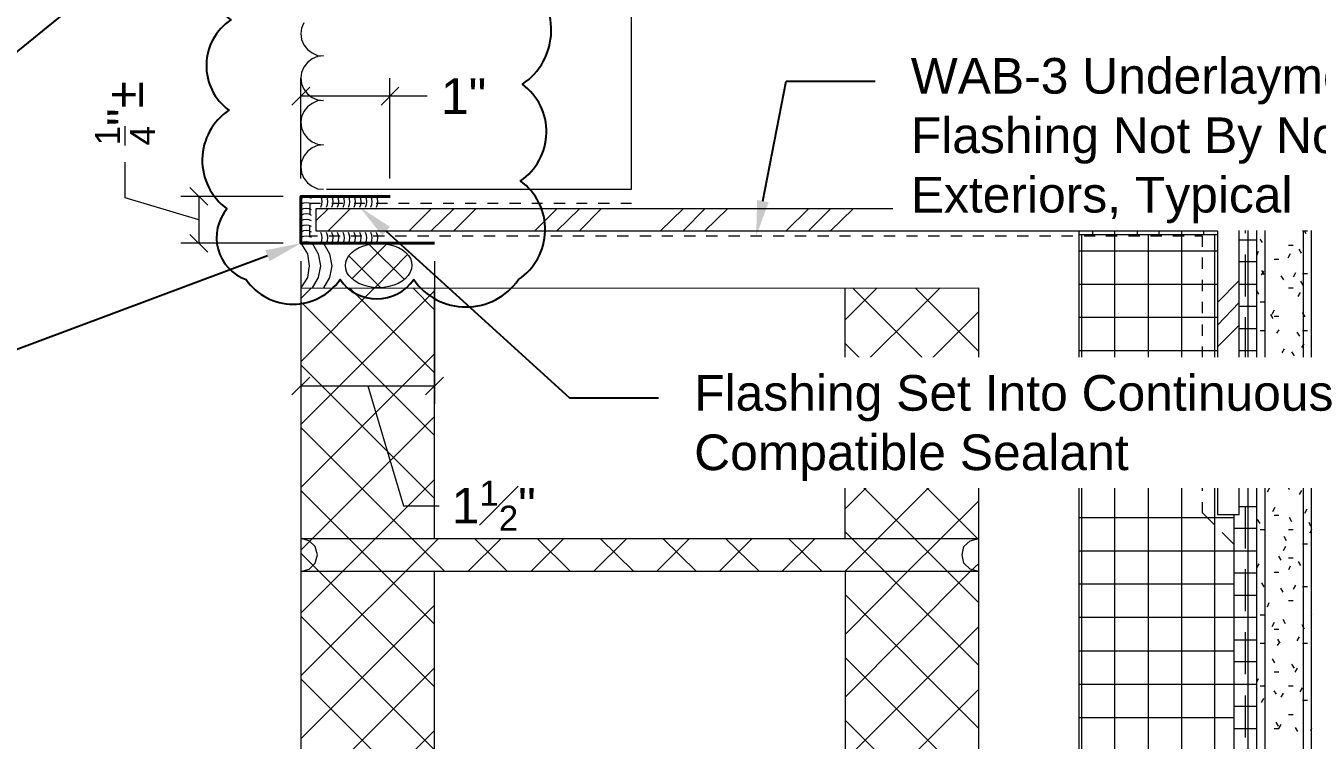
# Model space of a CAD drawing. Header units: inches. Extents: x -257 to 21868, y -296 to 108.
# Drawn here: x 157.84 to 172.33, y 17.78 to 25.8 of the extents above; entities that cross this region are included whole.
import ezdxf
from ezdxf import colors
from ezdxf.entities.mleader import LeaderData, LeaderLine
from ezdxf.math import Vec2, Vec3

# ---------------------------------------------------------------- set-up
doc = ezdxf.new("R2010")
doc.units = ezdxf.units.IN
doc.header["$MEASUREMENT"] = 0
doc.layers.get('Defpoints').update_dxf_attribs({"color": 3})
for name, color, linetype, lineweight in [('NSE-By_Others', 8, 'Continuous', 0), ('NSE-Call-Outs', 171, 'Continuous', 13), ('NSE-Dimensions', 51, 'Continuous', 13), ('NSE-Flashing 01', 2, 'Continuous', 40), ('NSE-Sealant', 143, 'Continuous', 13)]:
    doc.layers.add(name, color=color, linetype=linetype, lineweight=lineweight)
doc.styles.add('004 - NSSM - Standard', font='arial.ttf', dxfattribs={"height": 0.4})
doc.dimstyles.new('004 - NSSM - Standard', dxfattribs={"dimtxt": 0.4, "dimasz": 0.2, "dimexe": 0.2, "dimexo": 0.2, "dimgap": 0.2, "dimtad": 0, "dimdec": 4, "dimzin": 3, "dimdsep": 46, "dimlunit": 4, "dimtxsty": '004 - NSSM - Standard', "dimblk": 'OBLIQUE', "dimcen": 0.2, "dimclrd": 256, "dimclre": 256, "dimclrt": 256, "dimadec": 0, "dimazin": 0, "dimtfac": 0.7, "dimtdec": 4, "dimtmove": 1, "dimatfit": 2, "dimfxl": 1, "dimtfill": 1, "dimtfillclr": 11, "dimfrac": 1, "dimtolj": 1, "dimtzin": 0, "dimlwd": 0, "dimlwe": 0, "dimarcsym": 0})

# ---------------------------------------------------------------- blocks, each defined once
blk = doc.blocks.new('_Oblique')
at = {"color": 0, "linetype": 'ByBlock', "lineweight": -2}
blk.add_line((-0.5, -0.5), (0.5, 0.5), dxfattribs=at)
blk = doc.blocks.new('*D27')
at = {"layer": 'Defpoints', "color": 0, "transparency": 16777216}
for p in [(160.924, 25.008), (160.924, 23.883), (161.924, 23.883)]:
    blk.add_point(p, dxfattribs=at)
at = {"layer": 'NSE-Dimensions', "lineweight": 0, "transparency": 16777216}
for p, q in [((160.924, 24.083), (160.924, 25.208)), ((161.924, 24.083), (161.924, 25.208)), ((161.924, 25.008), (160.924, 25.008)), ((162.34, 25.008), (161.924, 25.008))]:
    blk.add_line(p, q, dxfattribs=at)
at = {"layer": 'NSE-Dimensions', "lineweight": 0, "transparency": 16777216, "xscale": 0.2, "yscale": 0.2, "zscale": 0.2, "rotation": 180}
blk.add_blockref('_Oblique', (160.924, 25.008), dxfattribs=at)
at = {"layer": 'NSE-Dimensions', "lineweight": 0, "transparency": 16777216, "xscale": 0.2, "yscale": 0.2, "zscale": 0.2}
blk.add_blockref('_Oblique', (161.924, 25.008), dxfattribs=at)
at = {"layer": 'NSE-Dimensions', "transparency": 16777216, "insert": (162.751, 25.008), "char_height": 0.4, "attachment_point": 5, "style": '004 - NSSM - Standard', "bg_fill": 3, "box_fill_scale": 1.25, "bg_fill_color": 256, "bg_fill_true_color": 13158600, "bg_fill_transparency": 0}
blk.add_mtext('\\A1;1"', dxfattribs=at)
blk = doc.blocks.new('*D28')
at = {"layer": 'Defpoints', "color": 0, "transparency": 16777216}
for p in [(160.924, 23.357), (162.424, 23.357), (162.424, 21.756)]:
    blk.add_point(p, dxfattribs=at)
at = {"layer": 'NSE-Dimensions', "lineweight": 0, "transparency": 16777216}
for p, q in [((160.924, 23.157), (160.924, 21.556)), ((162.424, 23.157), (162.424, 21.556)), ((160.924, 21.756), (162.424, 21.756)), ((161.674, 21.756), (162.077, 20.413)), ((162.077, 20.413), (162.477, 20.413))]:
    blk.add_line(p, q, dxfattribs=at)
at = {"layer": 'NSE-Dimensions', "lineweight": 0, "transparency": 16777216, "xscale": 0.2, "yscale": 0.2, "zscale": 0.2, "rotation": 180}
blk.add_blockref('_Oblique', (160.924, 21.756), dxfattribs=at)
at = {"layer": 'NSE-Dimensions', "lineweight": 0, "transparency": 16777216, "xscale": 0.2, "yscale": 0.2, "zscale": 0.2}
blk.add_blockref('_Oblique', (162.424, 21.756), dxfattribs=at)
at = {"layer": 'NSE-Dimensions', "transparency": 16777216, "insert": (163.089, 20.413), "char_height": 0.4, "attachment_point": 5, "style": '004 - NSSM - Standard', "bg_fill": 3, "box_fill_scale": 1.25, "bg_fill_color": 256, "bg_fill_true_color": 13158600, "bg_fill_transparency": 0}
blk.add_mtext('\\A1;1{\\H0.7x;\\S1#2;}"', dxfattribs=at)
blk = doc.blocks.new('*D29')
at = {"layer": 'Defpoints', "color": 0, "transparency": 16777216}
for p in [(160.924, 23.883), (159.778, 23.357), (160.924, 23.357)]:
    blk.add_point(p, dxfattribs=at)
at = {"layer": 'NSE-Dimensions', "lineweight": 0, "transparency": 16777216}
for p, q in [((158.951, 23.868), (158.951, 24.268)), ((159.778, 23.62), (158.951, 23.868)), ((160.724, 23.883), (159.578, 23.883)), ((159.778, 23.883), (159.778, 23.357)), ((160.724, 23.357), (159.578, 23.357))]:
    blk.add_line(p, q, dxfattribs=at)
at = {"layer": 'NSE-Dimensions', "lineweight": 0, "transparency": 16777216, "xscale": 0.2, "yscale": 0.2, "zscale": 0.2}
for p, rotation in [((159.778, 23.883), 90), ((159.778, 23.357), 270)]:
    blk.add_blockref('_Oblique', p, dxfattribs=dict(at, rotation=rotation))
at = {"layer": 'NSE-Dimensions', "transparency": 16777216, "insert": (158.951, 24.816), "char_height": 0.4, "attachment_point": 5, "rotation": 90, "style": '004 - NSSM - Standard', "bg_fill": 3, "box_fill_scale": 1.25, "bg_fill_color": 256, "bg_fill_true_color": 13158600, "bg_fill_transparency": 0}
blk.add_mtext('\\A1;{\\H0.7x;\\S1/4;\\H1.42857x;"}%%P', dxfattribs=at)
blk = doc.blocks.new('*U104')
for centre in [(-0.512, 0.06), (-0.449, 0.06), (-0.387, 0.06), (-0.324, 0.06), (-0.262, 0.06), (-0.199, 0.06), (-0.137, 0.06), (-0.074, 0.06), (-0.012, 0.06), (0.051, 0.06), (0.113, 0.06), (0.113, 0.06)]:
    blk.add_arc(centre, 0.129, 151.9275, 208.0725)
blk = doc.blocks.new('*U105')
for centre in [(-0.387, 0.06), (-0.324, 0.06), (-0.262, 0.06), (-0.199, 0.06), (-0.137, 0.06), (-0.074, 0.06), (-0.012, 0.06), (0.051, 0.06), (0.113, 0.06), (0.113, 0.06)]:
    blk.add_arc(centre, 0.129, 151.9275, 208.0725)

msp = doc.modelspace()

# ---------------------------------------------------------------- linework, layer by layer
at = {"layer": 'NSE-By_Others'}
msp.add_line((160.92444, 22.85868), (168.53083, 22.85203), dxfattribs=at)
for points in [[(161.21035, 23.9624), (164.63455, 23.9624), (164.63455, 27.95176), (161.21035, 27.95176)], [(160.95769, 25.83075), (160.93109, 25.77091), (160.92444, 25.71107), (160.93109, 25.64458), (160.95769, 25.58474), (160.99758, 25.53155), (161.05077, 25.49166), (161.11061, 25.46506), (161.1771, 25.45841), (161.11061, 25.45176), (161.05077, 25.42517), (160.99758, 25.38527), (160.95769, 25.33208), (160.93109, 25.27224), (160.92444, 25.2124), (160.93109, 25.14591), (160.95769, 25.08607), (160.99758, 25.03288), (161.05077, 24.99299), (161.11061, 24.96639), (161.1771, 24.95974), (161.11061, 24.95309), (161.05077, 24.9265), (160.99758, 24.8866), (160.95769, 24.83341), (160.93109, 24.77357), (160.92444, 24.71373), (160.93109, 24.64724), (160.95769, 24.5874), (160.99758, 24.53421), (161.05077, 24.49432), (161.11061, 24.46772), (161.1771, 24.46107), (161.11061, 24.45442), (161.05077, 24.42783), (160.99758, 24.38793), (160.95769, 24.33474), (160.93109, 24.2749), (160.92444, 24.21506), (160.93109, 24.14857), (160.95769, 24.08873), (160.99758, 24.03554), (161.05077, 23.99565), (161.11061, 23.96905), (161.1771, 23.9624)], [(178.87657, 10.239), (178.87657, 24.03554), (169.41514, 24.03554)], [(169.6545, 24.03554), (169.6545, 23.74299)], [(169.81407, 23.74299), (169.81407, 24.03554)], [(170.06008, 23.74299), (170.06008, 24.03554)], [(170.31274, 23.74299), (170.31274, 24.03554)], [(170.55875, 23.74299), (170.55875, 24.03554)], [(170.81141, 23.74299), (170.81141, 24.03554)], [(171.05742, 23.74299), (171.05742, 24.03554)], [(171.31008, 23.74299), (171.31008, 24.03554)], [(171.55609, 10.239), (171.55609, 24.03554)], [(171.64918, 24.03554), (171.64918, 10.239)], [(171.84865, 23.9757), (171.90184, 23.9757)], [(172.26753, 10.239), (172.26753, 24.03554)], [(161.14386, 23.80283), (161.02418, 23.80283), (161.02418, 23.68315)], [(161.39652, 23.80283), (161.27019, 23.80283)], [(161.64253, 23.80283), (161.52285, 23.80283)], [(161.89519, 23.80283), (161.76886, 23.80283)], [(162.1412, 23.80283), (162.02152, 23.80283)], [(162.39386, 23.80283), (162.26753, 23.80283)], [(162.63987, 23.80283), (162.52019, 23.80283)], [(162.89253, 23.80283), (162.7662, 23.80283)], [(163.13854, 23.80283), (163.01886, 23.80283)], [(163.3912, 23.80283), (163.26487, 23.80283)], [(163.63721, 23.80283), (163.51753, 23.80283)], [(163.88987, 23.80283), (163.76354, 23.80283)], [(164.13588, 23.80283), (164.0162, 23.80283)], [(164.38854, 23.80283), (164.26221, 23.80283)], [(164.63455, 23.80283), (164.51487, 23.80283)], [(169.6545, 23.89591), (171.64918, 23.89591)], [(161.09067, 23.61001), (161.2303, 23.74299)], [(161.2303, 23.49698), (161.47631, 23.74299)], [(162.1412, 23.49698), (162.38721, 23.74299)], [(162.38721, 23.49698), (162.63987, 23.74299)], [(162.63987, 23.49698), (162.88588, 23.74299)], [(163.55077, 23.49698), (163.79679, 23.74299)], [(163.79679, 23.49698), (164.04944, 23.74299)], [(164.04944, 23.49698), (164.29546, 23.74299)], [(164.96035, 23.49698), (165.21301, 23.74299)], [(165.21301, 23.49698), (165.45902, 23.74299)], [(165.45902, 23.49698), (165.71168, 23.74299)], [(166.36992, 23.49698), (166.62258, 23.74299)], [(166.62258, 23.49698), (166.86859, 23.74299)], [(166.86859, 23.49698), (167.12125, 23.74299)], [(167.7795, 23.49698), (168.03216, 23.74299)], [(168.03216, 23.49698), (168.27817, 23.74299)], [(168.27817, 23.49698), (168.53083, 23.74299)], [(169.18907, 23.49698), (169.44173, 23.74299)], [(169.44173, 23.49698), (169.68774, 23.74299)], [(169.68774, 23.49698), (169.9404, 23.74299)], [(170.6053, 23.49698), (170.85131, 23.74299)], [(170.85131, 23.49698), (171.10397, 23.74299)], [(171.10397, 23.49698), (171.34998, 23.74299)], [(171.45636, 23.6499), (171.64918, 23.6499)], [(171.52285, 23.74299), (171.52285, 23.47038)], [(171.64918, 23.74299), (172.26753, 23.74299)], [(171.69572, 23.71639), (171.67577, 23.74299)], [(171.68907, 23.65655), (171.74226, 23.65655)], [(171.74226, 23.74299), (171.74226, 10.239)], [(171.78216, 23.74299), (171.76886, 23.76293)], [(171.90849, 23.6765), (171.88189, 23.62996)], [(171.91514, 23.65655), (171.88854, 23.70309)], [(172.00822, 23.65655), (172.06141, 23.65655)], [(172.17444, 23.74299), (172.17444, 10.239)], [(172.26753, 23.68315), (172.24093, 23.72304)], [(172.26753, 23.65655), (172.24093, 23.61001)], [(161.11061, 23.43714), (161.02418, 23.43714), (161.02418, 23.55682)], [(169.6545, 23.49698), (169.6545, 10.239)], [(169.81407, 23.45708), (169.81407, 23.49698)], [(170.06008, 10.239), (170.06008, 23.49698)], [(170.31274, 23.45708), (170.31274, 23.49698)], [(170.55875, 23.45708), (170.55875, 23.49698)], [(170.81141, 10.239), (170.81141, 23.49698)], [(171.05742, 23.45708), (171.05742, 23.49698)], [(171.69572, 23.61666), (171.66913, 23.57012)], [(172.1678, 23.49698), (172.22099, 23.49698)], [(172.20769, 23.46373), (172.18109, 23.51027)], [(160.92444, 23.35735), (160.99758, 23.23767), (161.01753, 23.10469), (160.99758, 22.97171), (160.92444, 22.85868)], [(161.05077, 23.35735), (161.11726, 23.23767), (161.14386, 23.10469), (161.11726, 22.97171), (161.05077, 22.85868)], [(161.1771, 23.35735), (161.24359, 23.23767), (161.27019, 23.10469), (161.24359, 22.97171), (161.1771, 22.85868)], [(161.36327, 23.43714), (161.23694, 23.43714)], [(161.60929, 23.43714), (161.48296, 23.43714)], [(161.49625, 22.95841), (161.88854, 23.3507)], [(162.08801, 22.95176), (161.68907, 23.34405)], [(161.86194, 23.43714), (161.73561, 23.43714)], [(162.10796, 23.43714), (161.98163, 23.43714)], [(162.36061, 23.43714), (162.23429, 23.43714)], [(162.60663, 23.43714), (162.4803, 23.43714)], [(162.85929, 23.43714), (162.73296, 23.43714)], [(163.1053, 23.43714), (162.97897, 23.43714)], [(163.35796, 23.43714), (163.23163, 23.43714)], [(163.60397, 23.43714), (163.47764, 23.43714)], [(163.85663, 23.43714), (163.7303, 23.43714)], [(164.10264, 23.43714), (163.97631, 23.43714)], [(164.3553, 23.43714), (164.22897, 23.43714)], [(164.60131, 23.43714), (164.47498, 23.43714)], [(164.85397, 23.43714), (164.72764, 23.43714)], [(165.09998, 23.43714), (164.97365, 23.43714)], [(165.35264, 23.43714), (165.22631, 23.43714)], [(165.59865, 23.43714), (165.47232, 23.43714)], [(165.85131, 23.43714), (165.72498, 23.43714)], [(166.09732, 23.43714), (165.97099, 23.43714)], [(166.34998, 23.43714), (166.22365, 23.43714)], [(166.59599, 23.43714), (166.46966, 23.43714)], [(166.84865, 23.43714), (166.72232, 23.43714)], [(167.09466, 23.43714), (166.96833, 23.43714)], [(167.34732, 23.43714), (167.22099, 23.43714)], [(167.59333, 23.43714), (167.467, 23.43714)], [(167.84599, 23.43714), (167.71966, 23.43714)], [(168.092, 23.43714), (167.96567, 23.43714)], [(168.34466, 23.43714), (168.21833, 23.43714)], [(168.59067, 23.43714), (168.46434, 23.43714)], [(168.84333, 23.43714), (168.717, 23.43714)], [(169.08934, 23.43714), (168.96301, 23.43714)], [(169.342, 23.43714), (169.21567, 23.43714)], [(169.58801, 23.43714), (169.46168, 23.43714)], [(169.6545, 23.45708), (171.21035, 23.45708)], [(169.68774, 10.239), (169.68774, 23.45708)], [(169.84067, 23.43714), (169.71434, 23.43714)], [(170.08668, 23.43714), (169.96035, 23.43714)], [(170.33934, 23.43714), (170.21301, 23.43714)], [(170.43907, 10.239), (170.43907, 23.45708)], [(170.58535, 23.43714), (170.45902, 23.43714)], [(170.83801, 23.43714), (170.71168, 23.43714)], [(171.04413, 23.31746), (171.04413, 23.43714), (170.95769, 23.43714)], [(171.18375, 10.239), (171.18375, 23.45708)], [(171.45636, 23.39724), (171.64918, 23.39724)], [(171.71567, 23.364), (171.68907, 23.40389)], [(172.00822, 23.3374), (172.06141, 23.3374)], [(161.82205, 22.85868), (161.46301, 23.21772)], [(161.75556, 22.85868), (162.12125, 23.23102)], [(169.6545, 23.27091), (171.21035, 23.27091)], [(171.04413, 23.07145), (171.04413, 23.19777)], [(171.52285, 23.23102), (171.52285, 22.75895)], [(171.66913, 23.26426), (171.64918, 23.21772)], [(172.02817, 23.23767), (172.00157, 23.19113)], [(172.1545, 23.24432), (172.1279, 23.29086)], [(171.45636, 23.15123), (171.64918, 23.15123)], [(171.73561, 23.00496), (171.70902, 23.0515)], [(171.84865, 23.17783), (171.90184, 23.17783)], [(171.04413, 22.81879), (171.04413, 22.94512)], [(171.21035, 22.69246), (171.45636, 22.93847)], [(171.72897, 23.04485), (171.70237, 22.99831)], [(171.95503, 22.94512), (171.92843, 22.99166)], [(172.08801, 23.0249), (172.06141, 22.97836)], [(172.17444, 22.88527), (172.14785, 22.93182)], [(172.1678, 23.01825), (172.22099, 23.01825)], [(160.92444, 22.85868), (160.92444, 10.239)], [(160.92444, 22.739), (161.04413, 22.85868)], [(160.92444, 22.02756), (161.74891, 22.85868)], [(160.92444, 21.32277), (162.42046, 22.81879)], [(162.42046, 21.90788), (161.46966, 22.85868)], [(162.42046, 22.61267), (162.18109, 22.85868)], [(162.42046, 22.85868), (162.42046, 20.04618)], [(167.03482, 22.49964), (167.39386, 22.85868)], [(167.03482, 21.79485), (168.09865, 22.85868)], [(167.03482, 20.04618), (167.03482, 22.85868)], [(168.53083, 21.44246), (167.1146, 22.85868)], [(168.53083, 22.14724), (167.81939, 22.85868)], [(168.53083, 22.85203), (168.52418, 22.85868)], [(168.53083, 22.85868), (168.53083, 10.239)], [(169.6545, 22.89857), (171.21035, 22.89857)], [(171.45636, 22.89857), (171.64918, 22.89857)], [(171.67577, 22.78554), (171.64918, 22.83208)], [(172.00822, 22.85868), (172.06141, 22.85868)], [(172.1412, 22.80549), (172.1146, 22.75895)], [(162.42046, 21.20309), (160.92444, 22.6991)], [(171.04413, 22.57277), (171.04413, 22.6991)], [(171.21035, 22.4398), (171.45636, 22.69246)], [(171.45636, 22.65256), (171.64918, 22.65256)], [(171.68907, 22.6991), (171.74226, 22.6991)], [(167.03482, 21.09006), (168.53083, 22.58607)], [(169.6545, 22.52623), (171.21035, 22.52623)], [(171.52285, 22.52623), (171.52285, 22.05416)], [(171.83535, 22.51293), (171.80875, 22.55948)], [(171.84865, 22.60602), (171.82205, 22.55948)], [(171.84865, 22.53953), (171.90184, 22.53953)], [(172.19439, 22.53288), (172.1678, 22.57942)], [(171.04413, 22.32012), (171.04413, 22.44645)], [(171.21035, 22.19379), (171.45636, 22.4398)], [(171.45636, 22.3999), (171.64918, 22.3999)], [(171.68907, 22.37996), (171.74226, 22.37996)], [(171.90184, 22.3866), (171.87524, 22.34671)], [(172.13455, 22.31347), (172.10796, 22.36001)], [(172.1678, 22.37996), (172.22099, 22.37996)], [(168.53083, 20.73767), (167.03482, 22.23368)], [(171.04413, 22.0741), (171.04413, 22.20043)], [(172.18109, 22.22703), (172.1545, 22.18714)], [(160.92444, 20.61799), (162.42046, 22.114)], [(169.6545, 22.15389), (171.21035, 22.15389)], [(171.45636, 22.15389), (171.64918, 22.15389)], [(171.84865, 22.06081), (171.90184, 22.06081)], [(171.96168, 22.17384), (171.93508, 22.1273)], [(172.07471, 22.09405), (172.04811, 22.14059)], [(162.42046, 20.49831), (160.92444, 21.99432)], [(171.04413, 21.82145), (171.04413, 21.94777)], [(171.45636, 21.90123), (171.64918, 21.90123)], [(171.66248, 21.97437), (171.64918, 21.94113)], [(171.66248, 21.85469), (171.64918, 21.88793)], [(171.68907, 21.90123), (171.74226, 21.90123)], [(172.00822, 21.90123), (172.06141, 21.90123)], [(167.03482, 20.37863), (168.53083, 21.87464)], [(169.6545, 21.7749), (171.21035, 21.7749)], [(171.52285, 21.82145), (171.52285, 21.34937)], [(171.72232, 21.75496), (171.69572, 21.70841)], [(171.88189, 21.8015), (171.8553, 21.84139)], [(172.10131, 21.74166), (172.07471, 21.7882)], [(172.16115, 21.87464), (172.13455, 21.82809)], [(172.1678, 21.74166), (172.22099, 21.74166)], [(171.04413, 21.57543), (171.04413, 21.70176)], [(171.45636, 21.65522), (171.64918, 21.65522)], [(172.22099, 21.65522), (172.19439, 21.60868)], [(168.53083, 20.03288), (168.51753, 20.04618), (167.03482, 21.52889)], [(171.13721, 21.489), (171.13721, 21.11666)], [(171.21035, 21.28288), (171.45636, 21.52889)], [(171.78216, 21.53554), (171.75556, 21.49565)], [(172.00157, 21.59538), (171.97498, 21.54884)], [(172.00822, 21.58208), (172.06141, 21.58208)], [(160.92444, 19.9132), (162.42046, 21.40921)], [(169.6545, 21.40256), (171.21035, 21.40256)], [(171.04413, 21.32277), (171.04413, 21.4491)], [(171.13721, 21.27623), (172.13455, 21.27623), (172.26088, 21.30283), (172.13455, 21.33607), (171.13721, 21.33607)], [(171.45636, 21.40256), (171.64918, 21.40256)], [(171.76221, 21.36267), (171.73561, 21.40921)], [(171.84865, 21.42251), (171.90184, 21.42251)], [(172.12125, 21.38262), (172.09466, 21.42916)], [(162.54014, 19.67384), (160.92444, 21.28953)], [(167.02817, 19.67384), (167.40051, 20.04618), (168.53083, 21.16985)], [(171.04413, 21.07676), (171.04413, 21.20309)], [(171.21035, 21.03022), (171.45636, 21.28288)], [(171.98163, 21.24299), (171.95503, 21.19645)], [(172.06141, 21.1632), (172.03482, 21.20974)], [(172.1678, 21.26293), (172.22099, 21.26293)], [(169.6545, 21.03022), (171.21035, 21.03022)], [(171.21035, 20.78421), (171.45636, 21.03022)], [(171.45636, 21.15655), (171.64918, 21.15655)], [(171.52285, 21.11001), (171.52285, 20.64458)], [(172.00822, 21.10336), (172.06141, 21.10336)], [(172.03482, 21.02357), (172.00822, 20.97703)], [(171.04413, 20.8241), (171.04413, 20.95043)], [(171.45636, 20.90389), (171.64918, 20.90389)], [(171.68907, 20.94379), (171.74226, 20.94379)], [(171.82205, 20.96373), (171.79546, 20.91719)], [(172.00157, 20.95043), (171.97498, 20.99033)], [(172.22099, 20.89059), (172.19439, 20.93714)], [(168.53083, 19.32809), (167.81274, 20.04618), (167.03482, 20.8241)], [(171.84865, 20.78421), (171.90184, 20.78421)], [(160.92444, 19.20841), (162.42046, 20.70442)], [(162.42046, 19.08873), (160.92444, 20.58474)], [(169.6545, 20.65788), (171.21035, 20.65788)], [(171.04413, 20.57809), (171.04413, 20.70442)], [(171.45636, 20.65788), (171.64918, 20.65788)], [(171.68907, 20.62464), (171.74226, 20.62464)], [(171.79546, 20.61134), (171.76886, 20.5648)], [(171.80875, 20.65123), (171.78216, 20.69777)], [(172.02152, 20.59139), (172.00157, 20.63793)], [(172.1545, 20.58474), (172.1279, 20.5382)], [(172.1678, 20.62464), (172.22099, 20.62464)], [(167.03482, 18.96905), (167.73296, 19.67384), (168.1053, 20.04618), (168.53083, 20.46506)], [(171.1771, 20.1991), (171.04413, 20.33208), (171.04413, 20.45176)], [(171.39652, 20.31214), (171.39652, 10.239)], [(171.45636, 20.40522), (171.64918, 20.40522)], [(171.52285, 20.40522), (171.52285, 19.93315)], [(171.8553, 20.39192), (171.8287, 20.34538)], [(171.84865, 20.30549), (171.90184, 20.30549)], [(172.21434, 20.37198), (172.18774, 20.32543)], [(169.6545, 20.27889), (171.39652, 20.27889)], [(171.39652, 20.15921), (171.64918, 20.15921)], [(171.68907, 20.2124), (171.66248, 20.25895)], [(172.04811, 20.23235), (172.02152, 20.27889)], [(172.26088, 20.17916), (172.24093, 20.2257)], [(160.92444, 18.50363), (162.467, 20.04618)], [(160.92444, 19.67384), (161.01753, 19.70043), (161.08402, 19.76692), (161.11061, 19.86001), (161.08402, 19.95309), (161.01753, 20.01958), (160.92444, 20.04618)], [(160.92444, 20.04618), (168.53083, 20.04618)], [(162.79944, 19.67384), (163.17179, 20.04618)], [(163.24492, 19.67384), (162.87258, 20.04618)], [(163.50423, 19.67384), (163.87657, 20.04618)], [(163.94971, 19.67384), (163.57737, 20.04618)], [(164.20902, 19.67384), (164.58136, 20.04618)], [(164.66115, 19.67384), (164.28216, 20.04618)], [(164.91381, 19.67384), (165.28615, 20.04618)], [(165.36593, 19.67384), (164.98694, 20.04618)], [(165.61859, 19.67384), (165.99093, 20.04618)], [(166.07072, 19.67384), (165.69173, 20.04618)], [(166.32338, 19.67384), (166.69572, 20.04618)], [(166.77551, 19.67384), (166.39652, 20.04618)], [(168.53083, 18.62331), (167.10796, 20.04618), (167.03482, 20.11932)], [(168.53083, 19.67384), (168.43774, 19.70043), (168.3646, 19.76692), (168.34466, 19.86001), (168.3646, 19.95309), (168.43774, 20.01958), (168.53083, 20.04618)], [(171.39652, 19.97969), (171.26354, 20.11267)], [(171.68907, 20.14591), (171.74226, 20.14591)], [(171.98827, 20.01958), (171.96168, 20.06613)], [(172.00822, 20.14591), (172.06141, 20.14591)], [(172.26753, 20.14591), (172.24758, 20.10602)], [(162.42046, 18.38395), (160.92444, 19.87996)], [(169.6545, 19.90655), (171.64918, 19.90655)], [(171.97498, 19.95309), (171.94838, 19.90655)], [(172.1678, 19.98634), (172.22099, 19.98634)], [(167.03482, 18.26426), (168.43774, 19.67384), (168.53083, 19.76027)], [(171.67577, 19.76027), (171.64918, 19.71373)], [(171.92843, 19.80017), (171.90184, 19.84671)], [(172.00822, 19.82676), (172.06141, 19.82676)], [(172.02817, 19.73368), (172.00822, 19.69379)], [(172.14785, 19.74033), (172.12125, 19.78687)], [(168.53083, 19.67384), (160.92444, 19.67384)], [(162.42046, 19.67384), (162.42046, 12.06746)], [(167.03482, 19.67384), (167.03482, 12.06746)], [(171.39652, 19.66054), (171.64918, 19.66054)], [(171.52285, 19.70043), (171.52285, 19.22836)], [(171.84865, 19.66719), (171.90184, 19.66719)], [(169.6545, 19.53421), (171.39652, 19.53421)], [(171.73561, 19.50097), (171.70902, 19.54751)], [(171.94838, 19.44113), (171.92179, 19.48767)], [(172.08801, 19.52091), (172.06141, 19.47437)], [(172.1678, 19.50762), (172.22099, 19.50762)], [(160.92444, 17.79884), (162.42046, 19.29485)], [(168.53083, 17.91852), (167.03482, 19.41453)], [(171.39652, 19.40788), (171.64918, 19.40788)], [(171.78881, 19.32145), (171.76886, 19.2749)], [(172.00822, 19.34804), (172.06141, 19.34804)], [(162.42046, 17.67916), (160.92444, 19.17517)], [(169.6545, 19.16187), (171.64918, 19.16187)], [(171.68907, 19.18847), (171.74226, 19.18847)], [(171.97498, 19.08873), (171.94838, 19.13527)], [(172.26753, 19.18847), (172.26088, 19.17517)], [(167.03482, 17.55948), (168.53083, 19.05549)], [(171.52285, 18.99565), (171.52285, 18.52357)], [(171.84865, 19.10203), (171.82205, 19.05549)], [(171.84865, 19.02889), (171.90184, 19.02889)], [(172.18774, 19.02889), (172.16115, 19.07543)], [(171.39652, 18.90921), (171.64918, 18.90921)], [(171.68907, 18.86932), (171.74226, 18.86932)], [(171.90849, 18.88262), (171.88189, 18.84272)], [(171.91514, 18.86932), (171.88854, 18.91586)], [(172.1279, 18.94246), (172.10131, 18.89591)], [(172.1678, 18.86932), (172.22099, 18.86932)], [(168.53083, 17.21373), (167.03482, 18.70974)], [(169.6545, 18.78288), (171.39652, 18.78288)], [(160.92444, 17.09405), (162.42046, 18.59006)], [(171.39652, 18.6632), (171.64918, 18.6632)], [(171.8553, 18.6499), (171.8287, 18.69645)], [(172.07471, 18.59006), (172.04811, 18.6366)], [(172.10796, 18.59006), (172.08136, 18.54352)], [(162.42046, 16.97437), (160.92444, 18.47038)], [(169.6545, 18.41054), (171.64918, 18.41054)], [(171.66913, 18.47038), (171.64918, 18.43049)], [(171.84865, 18.55017), (171.90184, 18.55017)], [(167.03482, 16.85469), (168.53083, 18.3507)], [(171.52285, 18.28421), (171.52285, 17.81214)], [(171.65583, 18.3507), (171.64918, 18.3773)], [(171.68907, 18.39059), (171.74226, 18.39059)], [(171.87524, 18.29751), (171.84865, 18.3374)], [(171.94838, 18.31081), (171.92179, 18.26426)], [(172.00822, 18.39059), (172.06141, 18.39059)], [(172.16115, 18.37065), (172.13455, 18.3241)], [(171.39652, 18.16453), (171.64918, 18.16453)], [(171.72897, 18.25097), (171.70237, 18.20442)], [(172.1678, 18.23102), (172.22099, 18.23102)], [(168.53083, 16.50895), (167.03482, 18.00496)], [(169.6545, 18.0382), (171.39652, 18.0382)], [(171.89519, 17.93847), (171.86859, 17.98501)], [(172.00822, 18.07145), (172.06141, 18.07145)], [(160.92444, 16.38926), (162.42046, 17.88527)], [(171.39652, 17.91187), (171.64918, 17.91187)], [(171.84865, 17.91187), (171.90184, 17.91187)], [(171.92179, 17.95841), (171.89519, 17.91187)], [(172.1146, 17.87863), (172.08801, 17.92517)], [(172.26753, 17.91187), (172.25423, 17.88527)]]:
    msp.add_lwpolyline(points, dxfattribs=at)
msp.add_lwpolyline([(161.09067, 23.74299), (161.09067, 23.49698), (171.21035, 23.49698), (171.21035, 20.31214), (171.45636, 20.31214), (171.45636, 23.74299)], close=True, dxfattribs=at)
msp.add_ellipse((161.79695, 23.10748), major_axis=(0.37384, 0.00223), ratio=0.66550175, start_param=4.70441779, end_param=10.9876031, dxfattribs=at)
at = {"layer": 'NSE-Flashing 01'}
msp.add_lwpolyline([(161.92444, 23.88262), (160.92444, 23.88262), (160.92444, 23.35735), (162.42444, 23.35735)], dxfattribs=at)

# ---------------------------------------------------------------- next in the draw order: dimensions: what is measured, and where the dimension line sits
at = {"layer": 'NSE-Dimensions'}
dim = msp.add_linear_dim(base=(160.92444, 25.00796), p1=(161.92444, 23.88262), p2=(160.92444, 23.88262), dimstyle='004 - NSSM - Standard', dxfattribs=at)
dim.commit()
dim.dimension.update_dxf_attribs({"geometry": '*D27', "text_midpoint": (162.75126, 25.1501), "dimtype": 160})
dim = msp.add_linear_dim(base=(162.42444, 21.75611), p1=(160.92444, 23.35735), p2=(162.42444, 23.35735), dimstyle='004 - NSSM - Standard', dxfattribs=at)
dim.commit()
dim.dimension.update_dxf_attribs({"geometry": '*D28', "text_midpoint": (162.67748, 20.41267)})

# ---------------------------------------------------------------- next in the draw order: dimensions: what is measured, and where the dimension line sits
dim = msp.add_linear_dim(base=(159.77808, 23.35735), p1=(160.92444, 23.88262), p2=(160.92444, 23.35735), angle=90, text='{\\H0.7x;\\S1/4;\\H1.42857x;"}%%P', dimstyle='004 - NSSM - Standard', dxfattribs=at)
dim.commit()
dim.dimension.update_dxf_attribs({"geometry": '*D29', "text_midpoint": (158.95084, 24.46815)})

# ---------------------------------------------------------------- next in the draw order: leaders
at = {"layer": 'NSE-Call-Outs'}
ml = msp.add_multileader_mtext('Standard', dxfattribs=at)
ml.set_content('Flashing Set Into Continuous Compatible Sealant', color=256, style='004 - NSSM - Standard')
ml.set_leader_properties(color=256)
ml.build(insert=Vec2(0, 0))
ml.multileader.update_dxf_attribs({"dogleg_length": 1, "arrow_head_size": 0.4})
ctx = ml.context
ctx.base_point, ctx.char_height, ctx.arrow_head_size, ctx.landing_gap_size, ctx.plane_origin = Vec3(164.93848, 21.62285), 0.4, 0.4, 0.4, Vec3(163.81133, 22.98412)
notes = []
notes.append((ctx, [(0, (1, 1, 0), (163.93848, 21.62285), (1, 0), 1, [(0, [(161.58454, 23.76164)], 0, [])])]))
ctx.mtext.insert, ctx.mtext.width, ctx.mtext.flow_direction = Vec3(165.33848, 21.87837), 8, 5
ctx.mtext.has_bg_fill, ctx.mtext.bg_color, ctx.mtext.bg_scale_factor, ctx.mtext.bg_transparency, ctx.mtext.use_window_bg_color = 1, -1027028792, 1.5, 0, 1
for ctx, leaders in notes:
    for number, flags, end, landing, length, lines in leaders:
        leader = LeaderData()
        leader.index, (leader.has_last_leader_line, leader.has_dogleg_vector, leader.attachment_direction) = number, flags
        leader.last_leader_point, leader.dogleg_vector, leader.dogleg_length = Vec3(end), Vec3(landing), length
        for number, points, colour, breaks in lines:
            line = LeaderLine()
            line.index, line.vertices, line.color, line.breaks = number, Vec3.list(points), colors.encode_raw_color(colour), breaks
            leader.lines.append(line)
        ctx.leaders.append(leader)

# ---------------------------------------------------------------- next in the draw order: block references
at = {"layer": 'NSE-Sealant', "rotation": 180}
for p in [(161.14704, 23.88262), (161.14704, 23.47833)]:
    msp.add_blockref('*U104', p, dxfattribs=at)

# ---------------------------------------------------------------- next in the draw order: leaders
at = {"layer": 'NSE-Call-Outs'}
ml = msp.add_multileader_mtext('Standard', dxfattribs=at)
ml.set_content('Sealant and Backer Rod Not By Northshore Exteriors, Typical', color=256, style='004 - NSSM - Standard')
ml.set_leader_properties(color=256)
ml.build(insert=Vec2(0, 0))
ml.multileader.update_dxf_attribs({"dogleg_length": 1, "arrow_head_size": 0.4})
ctx = ml.context
ctx.base_point, ctx.char_height, ctx.arrow_head_size, ctx.landing_gap_size, ctx.plane_origin = Vec3(144.85339, 24.76468), 0.4, 0.4, 0.4, Vec3(160.33269, 28.15123)
ctx.text_align_type = 2
notes = []
notes.append((ctx, [(0, (1, 1, 0), (154.51315, 24.76468), (-1, 0), 1, [(0, [(160.33269, 28.15123)], 0, [])])]))
ctx.mtext.insert, ctx.mtext.width, ctx.mtext.alignment, ctx.mtext.flow_direction = Vec3(153.11315, 25.02348), 8, 3, 5
ctx.mtext.has_bg_fill, ctx.mtext.bg_color, ctx.mtext.bg_scale_factor, ctx.mtext.bg_transparency, ctx.mtext.use_window_bg_color = 1, -1027028792, 1.5, 0, 1
ml = msp.add_multileader_mtext('Standard', dxfattribs=at)
ml.set_content('WAB-3 Underlayment Under Flashing Not By Northshore Exteriors, Typical', color=256, style='004 - NSSM - Standard')
ml.set_leader_properties(color=256)
ml.build(insert=Vec2(0, 0))
ml.multileader.update_dxf_attribs({"dogleg_length": 1, "arrow_head_size": 0.4})
ctx = ml.context
ctx.base_point, ctx.char_height, ctx.arrow_head_size, ctx.landing_gap_size, ctx.plane_origin = Vec3(167.36955, 25.17654), 0.4, 0.4, 0.4, Vec3(166.03415, 23.43714)
notes.append((ctx, [(0, (1, 1, 0), (166.36955, 25.17654), (1, 0), 1, [(0, [(166.03415, 23.43714)], 0, [])])]))
ctx.mtext.insert, ctx.mtext.width, ctx.mtext.flow_direction = Vec3(167.76955, 25.43534), 7.1642385, 5
ctx.mtext.has_bg_fill, ctx.mtext.bg_color, ctx.mtext.bg_scale_factor, ctx.mtext.bg_transparency, ctx.mtext.use_window_bg_color = 1, -1027028792, 1.5, 0, 1
for ctx, leaders in notes:
    for number, flags, end, landing, length, lines in leaders:
        leader = LeaderData()
        leader.index, (leader.has_last_leader_line, leader.has_dogleg_vector, leader.attachment_direction) = number, flags
        leader.last_leader_point, leader.dogleg_vector, leader.dogleg_length = Vec3(end), Vec3(landing), length
        for number, points, colour, breaks in lines:
            line = LeaderLine()
            line.index, line.vertices, line.color, line.breaks = number, Vec3.list(points), colors.encode_raw_color(colour), breaks
            leader.lines.append(line)
        ctx.leaders.append(leader)

# ---------------------------------------------------------------- next in the draw order: leaders
ml = msp.add_multileader_mtext('Standard', dxfattribs=at)
ml.set_content('24ga Type 304 Stainless Steel Jamb Flashing', color=256, style='004 - NSSM - Standard')
ml.set_leader_properties(color=256)
ml.build(insert=Vec2(0, 0))
ml.multileader.update_dxf_attribs({"dogleg_length": 1, "arrow_head_size": 0.4})
ctx = ml.context
ctx.base_point, ctx.char_height, ctx.arrow_head_size, ctx.landing_gap_size, ctx.plane_origin = Vec3(145.189, 22.88911), 0.4, 0.4, 0.4, Vec3(160.83136, 28.0249)
ctx.text_align_type = 2
notes = []
notes.append((ctx, [(0, (1, 1, 0), (154.51315, 22.88911), (-1, 0), 1, [(0, [(160.83136, 28.0249)], 0, [])])]))
ctx.mtext.insert, ctx.mtext.width, ctx.mtext.alignment, ctx.mtext.flow_direction = Vec3(153.11315, 23.14791), 8, 3, 5
ctx.mtext.has_bg_fill, ctx.mtext.bg_color, ctx.mtext.bg_scale_factor, ctx.mtext.bg_transparency, ctx.mtext.use_window_bg_color = 1, -1027028792, 1.5, 0, 1
for ctx, leaders in notes:
    for number, flags, end, landing, length, lines in leaders:
        leader = LeaderData()
        leader.index, (leader.has_last_leader_line, leader.has_dogleg_vector, leader.attachment_direction) = number, flags
        leader.last_leader_point, leader.dogleg_vector, leader.dogleg_length = Vec3(end), Vec3(landing), length
        for number, points, colour, breaks in lines:
            line = LeaderLine()
            line.index, line.vertices, line.color, line.breaks = number, Vec3.list(points), colors.encode_raw_color(colour), breaks
            leader.lines.append(line)
        ctx.leaders.append(leader)

# ---------------------------------------------------------------- next in the draw order: leaders
ml = msp.add_multileader_mtext('Standard', dxfattribs=at)
ml.set_content("24ga Type 304 Stainless Steel 'Steel Plate' Wrap", color=256, style='004 - NSSM - Standard')
ml.set_leader_properties(color=256)
ml.build(insert=Vec2(0, 0))
ml.multileader.update_dxf_attribs({"dogleg_length": 1, "arrow_head_size": 0.4})
ctx = ml.context
ctx.base_point, ctx.char_height, ctx.arrow_head_size, ctx.landing_gap_size, ctx.plane_origin = Vec3(145.189, 20.95989), 0.4, 0.4, 0.4, Vec3(160.92444, 23.35735)
ctx.text_align_type = 2
notes = []
notes.append((ctx, [(0, (1, 1, 0), (154.51315, 20.95989), (-1, 0), 1, [(0, [(160.92444, 23.35735)], 0, [])])]))
ctx.mtext.insert, ctx.mtext.width, ctx.mtext.alignment, ctx.mtext.flow_direction = Vec3(153.11315, 21.21541), 8, 3, 5
ctx.mtext.has_bg_fill, ctx.mtext.bg_color, ctx.mtext.bg_scale_factor, ctx.mtext.bg_transparency, ctx.mtext.use_window_bg_color = 1, -1027028792, 1.5, 0, 1
for ctx, leaders in notes:
    for number, flags, end, landing, length, lines in leaders:
        leader = LeaderData()
        leader.index, (leader.has_last_leader_line, leader.has_dogleg_vector, leader.attachment_direction) = number, flags
        leader.last_leader_point, leader.dogleg_vector, leader.dogleg_length = Vec3(end), Vec3(landing), length
        for number, points, colour, breaks in lines:
            line = LeaderLine()
            line.index, line.vertices, line.color, line.breaks = number, Vec3.list(points), colors.encode_raw_color(colour), breaks
            leader.lines.append(line)
        ctx.leaders.append(leader)

# ---------------------------------------------------------------- next in the draw order: linework, layer by layer
msp.add_lwpolyline([(163.36583, 22.94872, 0.52056705), (163.38827, 24.05782, 0.52056705), (163.41017, 25.14032, 0.52056705), (163.43446, 26.34073, 0.52056705), (163.45217, 27.21607, 0.52056705), (163.47246, 28.2188, 0.52056705), (163.49506, 29.33592, 0.52056705), (162.99536, 29.91668, 0.52056705), (161.87411, 29.91668, 0.52056705), (161.09351, 29.91668, 0.52056705), (160.3525, 29.91668, 0.52056705), (160.19809, 28.86941, 0.52056705), (160.1747, 27.71324, 0.52056705), (160.15638, 26.80751, 0.52056705), (160.13727, 25.86287, 0.52056705), (160.11676, 24.84946, 0.52056705), (160.09437, 23.74255, 0.52056705), (160.30855, 22.94872, 0.52056705), (161.36331, 22.94872, 0.52056705), (162.19034, 22.94872, 0.52056705)], format="xyb", close=True)

# ---------------------------------------------------------------- next in the draw order: block references
at = {"layer": 'NSE-Sealant', "rotation": 270}
msp.add_blockref('*U105', (160.92444, 23.35735), dxfattribs=at)

doc.saveas('drawing.dxf')
